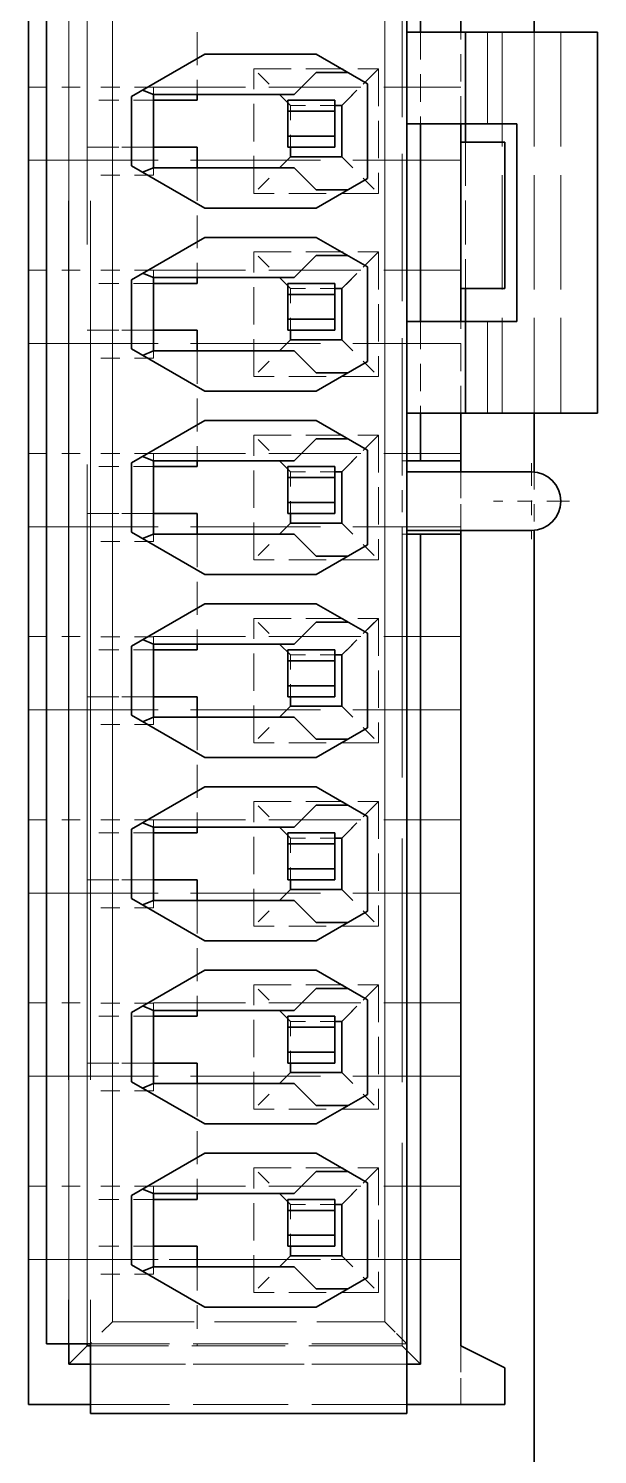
# Model space of a CAD drawing. Extents: x 23 to 417, y 3 to 294.
# Drawn here: x 157.32 to 161.21, y 128.12 to 137.85 of the extents above; entities that cross this region are included whole.
import ezdxf

# ---------------------------------------------------------------- set-up
doc = ezdxf.new("R2010")
doc.units = 0
doc.linetypes.add('DASHDOT', pattern=[18.5, 12, -3, 0.5, -3])
doc.linetypes.add('DASHED', pattern=[15, 12, -3])
doc.layers.get('0').update_dxf_attribs({"lineweight": 13})

# ---------------------------------------------------------------- blocks, each defined once
blk = doc.blocks.new('BLOCK3483')
at = {"color": 7, "linetype": 'DASHDOT', "lineweight": 13, "ltscale": 0.026}
for p, q in [((80.964, 18.689), (80.964, 17.649)), ((81.484, 18.169), (80.444, 18.169))]:
    blk.add_line(p, q, dxfattribs=at)
blk = doc.blocks.new('BLOCK3494')
at = {"color": 7, "lineweight": 35}
for p, q in [((74.1, 38.3), (74.1, 5.84)), ((74.1, 5.84), (74.1, 38.3)), ((74.344, 6.669), (74.344, 37.269)), ((74.344, 37.269), (74.344, 6.669)), ((81, 17.77), (81, -50.2))]:
    blk.add_line(p, q, dxfattribs=at)
at = {"color": 7, "linetype": 'DASHED', "lineweight": 13}
for p, q in [((74.644, 37.269), (74.644, 6.669)), ((74.644, 37.269), (74.644, 6.669)), ((74.65, 37.269), (74.65, 6.669)), ((74.65, 6.669), (74.65, 37.269)), ((74.9, 6.669), (74.9, 37.269)), ((74.9, 6.669), (74.9, 37.269)), ((74.944, 37.269), (74.944, 6.669)), ((74.944, 37.269), (74.944, 6.669)), ((75.244, 36.969), (75.244, 6.969)), ((75.244, 6.969), (75.244, 36.969)), ((78.964, 6.969), (78.964, 36.969)), ((78.964, 36.969), (78.964, 6.969))]:
    blk.add_line(p, q, dxfattribs=at)
at = {"color": 7, "linetype": 'DASHED', "lineweight": 13, "ltscale": 0.1675}
blk.add_line((79.2, 25.42), (79.2, 18.72), dxfattribs=at)
blk.add_line((79.2, 25.42), (79.2, 18.72), dxfattribs=at)
at = {"color": 7, "lineweight": 35, "ltscale": 0.17}
for p, q in [((79.264, 25.369), (79.264, 18.569)), ((79.264, 18.569), (79.264, 25.369))]:
    blk.add_line(p, q, dxfattribs=at)
at = {"color": 7, "lineweight": 35, "ltscale": 0.02}
for p, q in [((79.45, 25.369), (79.45, 24.569)), ((79.45, 25.369), (79.45, 24.569)), ((80, 24.569), (80, 25.369)), ((80, 24.569), (80, 25.369)), ((79.264, 24.569), (80.064, 24.569)), ((80.064, 24.569), (79.264, 24.569)), ((80.064, 23.319), (79.264, 23.319)), ((79.264, 23.319), (80.064, 23.319)), ((79.264, 20.619), (80.064, 20.619)), ((79.264, 20.619), (80.064, 20.619)), ((80.064, 19.369), (79.264, 19.369)), ((80.064, 19.369), (79.264, 19.369)), ((79.264, 18.569), (79.264, 17.769)), ((79.264, 17.769), (79.264, 18.569))]:
    blk.add_line(p, q, dxfattribs=at)
at = {"color": 7, "lineweight": 35, "ltscale": 0.02004}
for p, q in [((81, 25.37), (81, 24.569)), ((81, 19.369), (81, 18.567))]:
    blk.add_line(p, q, dxfattribs=at)
at = {"color": 7, "linetype": 'DASHED', "lineweight": 13, "ltscale": 0.0375}
for p, q in [((76.4, 25.219), (76.4, 23.719)), ((76.4, 25.219), (76.4, 23.719)), ((76.4, 22.719), (76.4, 21.219)), ((76.4, 22.719), (76.4, 21.219)), ((76.4, 20.219), (76.4, 18.719)), ((76.4, 20.219), (76.4, 18.719)), ((76.4, 17.719), (76.4, 16.219)), ((76.4, 17.719), (76.4, 16.219)), ((76.4, 15.219), (76.4, 13.719)), ((76.4, 15.219), (76.4, 13.719)), ((76.4, 12.719), (76.4, 11.219)), ((76.4, 12.719), (76.4, 11.219)), ((76.4, 10.219), (76.4, 8.719)), ((76.4, 10.219), (76.4, 8.719))]:
    blk.add_line(p, q, dxfattribs=at)
at = {"color": 7, "linetype": 'DASHED', "lineweight": 13, "ltscale": 0.03125}
for p, q in [((79.45, 24.569), (79.45, 23.319)), ((79.45, 24.569), (79.45, 23.319)), ((80, 23.319), (80, 24.569)), ((80, 23.319), (80, 24.569)), ((79.45, 20.619), (79.45, 19.369)), ((79.45, 20.619), (79.45, 19.369)), ((80, 19.369), (80, 20.619)), ((80, 19.369), (80, 20.619))]:
    blk.add_line(p, q, dxfattribs=at)
at = {"color": 7, "lineweight": 35, "ltscale": 0.0075}
for p, q in [((80.364, 24.569), (80.064, 24.569)), ((80.064, 24.569), (80.364, 24.569)), ((80.064, 23.319), (80.364, 23.319)), ((80.064, 23.319), (80.364, 23.319)), ((80.064, 20.619), (80.364, 20.619)), ((80.064, 20.619), (80.364, 20.619)), ((80.364, 19.369), (80.064, 19.369)), ((80.064, 19.369), (80.364, 19.369))]:
    blk.add_line(p, q, dxfattribs=at)
at = {"color": 7, "lineweight": 35, "ltscale": 0.03125}
for p, q in [((80.064, 24.569), (80.064, 23.319)), ((80.064, 24.569), (80.064, 23.319)), ((80.064, 20.619), (80.064, 19.369)), ((80.064, 20.619), (80.064, 19.369))]:
    blk.add_line(p, q, dxfattribs=at)
at = {"color": 7, "lineweight": 35, "ltscale": 0.0375}
for p, q in [((80.364, 24.569), (81.864, 24.569)), ((81.864, 24.569), (80.364, 24.569)), ((80.364, 19.369), (81.864, 19.369)), ((81.864, 19.369), (80.364, 19.369))]:
    blk.add_line(p, q, dxfattribs=at)
at = {"color": 7, "lineweight": 13, "ltscale": 0.03125}
for p, q in [((80.364, 24.569), (80.364, 23.319)), ((80.364, 24.569), (80.364, 23.319)), ((80.364, 20.619), (80.364, 19.369)), ((80.364, 20.619), (80.364, 19.369))]:
    blk.add_line(p, q, dxfattribs=at)
at = {"color": 7, "linetype": 'DASHED', "lineweight": 13, "ltscale": 0.13}
for p, q in [((80.564, 24.569), (80.564, 19.369)), ((80.564, 24.569), (80.564, 19.369)), ((81, 24.569), (81, 19.369)), ((81.364, 24.569), (81.364, 19.369)), ((81.364, 24.569), (81.364, 19.369))]:
    blk.add_line(p, q, dxfattribs=at)
at = {"color": 7, "lineweight": 35, "ltscale": 0.13}
blk.add_line((81.864, 24.569), (81.864, 19.369), dxfattribs=at)
blk.add_line((81.864, 24.569), (81.864, 19.369), dxfattribs=at)
at = {"color": 7, "lineweight": 35, "ltscale": 0.028868}
for p, q in [((76.504, 24.269), (75.504, 23.691)), ((75.504, 23.691), (76.504, 24.269)), ((75.504, 22.746), (76.504, 22.169)), ((76.504, 22.169), (75.504, 22.746)), ((76.504, 21.769), (75.504, 21.191)), ((75.504, 21.191), (76.504, 21.769)), ((75.504, 20.246), (76.504, 19.669)), ((76.504, 19.669), (75.504, 20.246)), ((76.504, 19.269), (75.504, 18.691)), ((75.504, 18.691), (76.504, 19.269)), ((75.504, 17.746), (76.504, 17.169)), ((76.504, 17.169), (75.504, 17.746)), ((76.504, 16.769), (75.504, 16.191)), ((75.504, 16.191), (76.504, 16.769)), ((75.504, 15.246), (76.504, 14.669)), ((76.504, 14.669), (75.504, 15.246)), ((76.504, 14.269), (75.504, 13.691)), ((75.504, 13.691), (76.504, 14.269)), ((75.504, 12.746), (76.504, 12.169)), ((76.504, 12.169), (75.504, 12.746)), ((76.504, 11.769), (75.504, 11.191)), ((75.504, 11.191), (76.504, 11.769)), ((75.504, 10.246), (76.504, 9.669)), ((76.504, 9.669), (75.504, 10.246)), ((76.504, 9.269), (75.504, 8.691)), ((75.504, 8.691), (76.504, 9.269)), ((75.504, 7.746), (76.504, 7.169)), ((76.504, 7.169), (75.504, 7.746))]:
    blk.add_line(p, q, dxfattribs=at)
at = {"color": 7, "lineweight": 35, "ltscale": 0.038}
for p, q in [((78.024, 24.269), (76.504, 24.269)), ((76.504, 24.269), (78.024, 24.269)), ((76.504, 22.169), (78.024, 22.169)), ((78.024, 22.169), (76.504, 22.169)), ((78.024, 21.769), (76.504, 21.769)), ((76.504, 21.769), (78.024, 21.769)), ((76.504, 19.669), (78.024, 19.669)), ((78.024, 19.669), (76.504, 19.669)), ((78.024, 19.269), (76.504, 19.269)), ((76.504, 19.269), (78.024, 19.269)), ((76.504, 17.169), (78.024, 17.169)), ((78.024, 17.169), (76.504, 17.169)), ((78.024, 16.769), (76.504, 16.769)), ((76.504, 16.769), (78.024, 16.769)), ((76.504, 14.669), (78.024, 14.669)), ((78.024, 14.669), (76.504, 14.669)), ((78.024, 14.269), (76.504, 14.269)), ((76.504, 14.269), (78.024, 14.269)), ((76.504, 12.169), (78.024, 12.169)), ((78.024, 12.169), (76.504, 12.169)), ((78.024, 11.769), (76.504, 11.769)), ((76.504, 11.769), (78.024, 11.769)), ((76.504, 9.669), (78.024, 9.669)), ((78.024, 9.669), (76.504, 9.669)), ((78.024, 9.269), (76.504, 9.269)), ((76.504, 9.269), (78.024, 9.269)), ((76.504, 7.169), (78.024, 7.169)), ((78.024, 7.169), (76.504, 7.169))]:
    blk.add_line(p, q, dxfattribs=at)
at = {"color": 7, "lineweight": 35, "ltscale": 0.020207}
for p, q in [((78.724, 23.865), (78.024, 24.269)), ((78.024, 24.269), (78.724, 23.865)), ((78.024, 22.169), (78.724, 22.573)), ((78.724, 22.573), (78.024, 22.169)), ((78.724, 21.365), (78.024, 21.769)), ((78.024, 21.769), (78.724, 21.365)), ((78.024, 19.669), (78.724, 20.073)), ((78.724, 20.073), (78.024, 19.669)), ((78.724, 18.865), (78.024, 19.269)), ((78.024, 19.269), (78.724, 18.865)), ((78.024, 17.169), (78.724, 17.573)), ((78.724, 17.573), (78.024, 17.169)), ((78.724, 16.365), (78.024, 16.769)), ((78.024, 16.769), (78.724, 16.365)), ((78.024, 14.669), (78.724, 15.073)), ((78.724, 15.073), (78.024, 14.669)), ((78.724, 13.865), (78.024, 14.269)), ((78.024, 14.269), (78.724, 13.865)), ((78.024, 12.169), (78.724, 12.573)), ((78.724, 12.573), (78.024, 12.169)), ((78.724, 11.365), (78.024, 11.769)), ((78.024, 11.769), (78.724, 11.365)), ((78.024, 9.669), (78.724, 10.073)), ((78.724, 10.073), (78.024, 9.669)), ((78.724, 8.865), (78.024, 9.269)), ((78.024, 9.269), (78.724, 8.865)), ((78.024, 7.169), (78.724, 7.573)), ((78.724, 7.573), (78.024, 7.169))]:
    blk.add_line(p, q, dxfattribs=at)
at = {"color": 7, "linetype": 'DASHED', "lineweight": 13, "ltscale": 0.0425}
for p, q in [((77.174, 24.069), (78.874, 24.069)), ((77.174, 22.369), (77.174, 24.069)), ((77.174, 24.069), (78.874, 24.069)), ((77.174, 22.369), (77.174, 24.069)), ((78.874, 24.069), (78.874, 22.369)), ((78.874, 24.069), (78.874, 22.369)), ((78.874, 22.369), (77.174, 22.369)), ((78.874, 22.369), (77.174, 22.369)), ((77.174, 21.569), (78.874, 21.569)), ((77.174, 19.869), (77.174, 21.569)), ((77.174, 21.569), (78.874, 21.569)), ((77.174, 19.869), (77.174, 21.569)), ((78.874, 21.569), (78.874, 19.869)), ((78.874, 21.569), (78.874, 19.869)), ((78.874, 19.869), (77.174, 19.869)), ((78.874, 19.869), (77.174, 19.869)), ((77.174, 19.069), (78.874, 19.069)), ((77.174, 17.369), (77.174, 19.069)), ((77.174, 19.069), (78.874, 19.069)), ((77.174, 17.369), (77.174, 19.069)), ((78.874, 19.069), (78.874, 17.369)), ((78.874, 19.069), (78.874, 17.369)), ((78.874, 17.369), (77.174, 17.369)), ((78.874, 17.369), (77.174, 17.369)), ((77.174, 16.569), (78.874, 16.569)), ((77.174, 14.869), (77.174, 16.569)), ((77.174, 16.569), (78.874, 16.569)), ((77.174, 14.869), (77.174, 16.569)), ((78.874, 16.569), (78.874, 14.869)), ((78.874, 16.569), (78.874, 14.869)), ((78.874, 14.869), (77.174, 14.869)), ((78.874, 14.869), (77.174, 14.869)), ((77.174, 14.069), (78.874, 14.069)), ((77.174, 12.369), (77.174, 14.069)), ((77.174, 14.069), (78.874, 14.069)), ((77.174, 12.369), (77.174, 14.069)), ((78.874, 14.069), (78.874, 12.369)), ((78.874, 14.069), (78.874, 12.369)), ((78.874, 12.369), (77.174, 12.369)), ((78.874, 12.369), (77.174, 12.369)), ((77.174, 11.569), (78.874, 11.569)), ((77.174, 9.869), (77.174, 11.569)), ((77.174, 11.569), (78.874, 11.569)), ((77.174, 9.869), (77.174, 11.569)), ((78.874, 11.569), (78.874, 9.869)), ((78.874, 11.569), (78.874, 9.869)), ((78.874, 9.869), (77.174, 9.869)), ((78.874, 9.869), (77.174, 9.869)), ((77.174, 9.069), (78.874, 9.069)), ((77.174, 7.369), (77.174, 9.069)), ((77.174, 9.069), (78.874, 9.069)), ((77.174, 7.369), (77.174, 9.069)), ((78.874, 9.069), (78.874, 7.369)), ((78.874, 9.069), (78.874, 7.369)), ((78.874, 7.369), (77.174, 7.369)), ((78.874, 7.369), (77.174, 7.369))]:
    blk.add_line(p, q, dxfattribs=at)
at = {"color": 7, "linetype": 'DASHED', "lineweight": 13, "ltscale": 0.017678}
for p, q in [((77.674, 23.569), (77.174, 24.069)), ((77.674, 23.569), (77.174, 24.069)), ((78.874, 24.069), (78.374, 23.569)), ((78.374, 23.569), (78.874, 24.069)), ((77.674, 22.869), (77.174, 22.369)), ((77.674, 22.869), (77.174, 22.369)), ((78.374, 22.869), (78.874, 22.369)), ((78.374, 22.869), (78.874, 22.369)), ((77.674, 21.069), (77.174, 21.569)), ((77.674, 21.069), (77.174, 21.569)), ((78.874, 21.569), (78.374, 21.069)), ((78.374, 21.069), (78.874, 21.569)), ((77.674, 20.369), (77.174, 19.869)), ((77.674, 20.369), (77.174, 19.869)), ((78.374, 20.369), (78.874, 19.869)), ((78.374, 20.369), (78.874, 19.869)), ((77.674, 18.569), (77.174, 19.069)), ((77.674, 18.569), (77.174, 19.069)), ((78.874, 19.069), (78.374, 18.569)), ((78.374, 18.569), (78.874, 19.069)), ((77.674, 17.869), (77.174, 17.369)), ((77.674, 17.869), (77.174, 17.369)), ((78.374, 17.869), (78.874, 17.369)), ((78.374, 17.869), (78.874, 17.369)), ((77.674, 16.069), (77.174, 16.569)), ((77.674, 16.069), (77.174, 16.569)), ((78.874, 16.569), (78.374, 16.069)), ((78.374, 16.069), (78.874, 16.569)), ((77.674, 15.369), (77.174, 14.869)), ((77.674, 15.369), (77.174, 14.869)), ((78.374, 15.369), (78.874, 14.869)), ((78.374, 15.369), (78.874, 14.869)), ((77.674, 13.569), (77.174, 14.069)), ((77.674, 13.569), (77.174, 14.069)), ((78.874, 14.069), (78.374, 13.569)), ((78.374, 13.569), (78.874, 14.069)), ((77.674, 12.869), (77.174, 12.369)), ((77.674, 12.869), (77.174, 12.369)), ((78.374, 12.869), (78.874, 12.369)), ((78.374, 12.869), (78.874, 12.369)), ((77.674, 11.069), (77.174, 11.569)), ((77.674, 11.069), (77.174, 11.569)), ((78.874, 11.569), (78.374, 11.069)), ((78.374, 11.069), (78.874, 11.569)), ((77.674, 10.369), (77.174, 9.869)), ((77.674, 10.369), (77.174, 9.869)), ((78.374, 10.369), (78.874, 9.869)), ((78.374, 10.369), (78.874, 9.869)), ((77.674, 8.569), (77.174, 9.069)), ((77.674, 8.569), (77.174, 9.069)), ((78.874, 9.069), (78.374, 8.569)), ((78.374, 8.569), (78.874, 9.069)), ((77.674, 7.869), (77.174, 7.369)), ((77.674, 7.869), (77.174, 7.369)), ((78.374, 7.869), (78.874, 7.369)), ((78.374, 7.869), (78.874, 7.369))]:
    blk.add_line(p, q, dxfattribs=at)
at = {"color": 7, "lineweight": 35, "ltscale": 0.010607}
for p, q in [((78.024, 24.019), (77.724, 23.719)), ((77.724, 23.719), (78.024, 24.019)), ((78.024, 22.419), (77.724, 22.719)), ((78.024, 22.419), (77.724, 22.719)), ((78.024, 21.519), (77.724, 21.219)), ((77.724, 21.219), (78.024, 21.519)), ((78.024, 19.919), (77.724, 20.219)), ((78.024, 19.919), (77.724, 20.219)), ((78.024, 19.019), (77.724, 18.719)), ((77.724, 18.719), (78.024, 19.019)), ((78.024, 17.419), (77.724, 17.719)), ((78.024, 17.419), (77.724, 17.719)), ((78.024, 16.519), (77.724, 16.219)), ((77.724, 16.219), (78.024, 16.519)), ((78.024, 14.919), (77.724, 15.219)), ((78.024, 14.919), (77.724, 15.219)), ((78.024, 14.019), (77.724, 13.719)), ((77.724, 13.719), (78.024, 14.019)), ((78.024, 12.419), (77.724, 12.719)), ((78.024, 12.419), (77.724, 12.719)), ((78.024, 11.519), (77.724, 11.219)), ((77.724, 11.219), (78.024, 11.519)), ((78.024, 9.919), (77.724, 10.219)), ((78.024, 9.919), (77.724, 10.219)), ((78.024, 9.019), (77.724, 8.719)), ((77.724, 8.719), (78.024, 9.019)), ((78.024, 7.419), (77.724, 7.719)), ((78.024, 7.419), (77.724, 7.719))]:
    blk.add_line(p, q, dxfattribs=at)
at = {"color": 7, "lineweight": 35, "ltscale": 0.010781}
for p, q in [((78.456, 24.019), (78.024, 24.019)), ((78.024, 24.019), (78.456, 24.019)), ((78.024, 22.419), (78.456, 22.419)), ((78.456, 22.419), (78.024, 22.419)), ((78.456, 21.519), (78.024, 21.519)), ((78.024, 21.519), (78.456, 21.519)), ((78.024, 19.919), (78.456, 19.919)), ((78.456, 19.919), (78.024, 19.919)), ((78.456, 19.019), (78.024, 19.019)), ((78.024, 19.019), (78.456, 19.019)), ((78.024, 17.419), (78.456, 17.419)), ((78.456, 17.419), (78.024, 17.419)), ((78.456, 16.519), (78.024, 16.519)), ((78.024, 16.519), (78.456, 16.519)), ((78.024, 14.919), (78.456, 14.919)), ((78.456, 14.919), (78.024, 14.919)), ((78.456, 14.019), (78.024, 14.019)), ((78.024, 14.019), (78.456, 14.019)), ((78.024, 12.419), (78.456, 12.419)), ((78.456, 12.419), (78.024, 12.419)), ((78.456, 11.519), (78.024, 11.519)), ((78.024, 11.519), (78.456, 11.519)), ((78.024, 9.919), (78.456, 9.919)), ((78.456, 9.919), (78.024, 9.919)), ((78.456, 9.019), (78.024, 9.019)), ((78.024, 9.019), (78.456, 9.019)), ((78.024, 7.419), (78.456, 7.419)), ((78.024, 7.419), (78.456, 7.419))]:
    blk.add_line(p, q, dxfattribs=at)
at = {"color": 7, "linetype": 'DASHED', "lineweight": 13, "ltscale": 0.021109}
for p, q in [((74.1, 23.82), (74.944, 23.82)), ((74.1, 23.82), (74.944, 23.82)), ((74.1, 21.32), (74.944, 21.32)), ((74.1, 21.32), (74.944, 21.32)), ((74.1, 18.82), (74.944, 18.82)), ((74.1, 18.82), (74.944, 18.82)), ((74.1, 16.32), (74.944, 16.32)), ((74.1, 16.32), (74.944, 16.32)), ((74.1, 13.82), (74.944, 13.82)), ((74.1, 13.82), (74.944, 13.82)), ((74.1, 11.32), (74.944, 11.32)), ((74.1, 11.32), (74.944, 11.32)), ((74.1, 8.82), (74.944, 8.82)), ((74.1, 8.82), (74.944, 8.82))]:
    blk.add_line(p, q, dxfattribs=at)
at = {"color": 7, "linetype": 'DASHED', "lineweight": 13, "ltscale": 0.0215}
for p, q in [((75.804, 23.819), (74.944, 23.819)), ((75.804, 23.819), (74.944, 23.819)), ((75.804, 22.619), (74.944, 22.619)), ((75.804, 22.619), (74.944, 22.619)), ((75.804, 21.319), (74.944, 21.319)), ((75.804, 21.319), (74.944, 21.319)), ((75.804, 20.119), (74.944, 20.119)), ((75.804, 20.119), (74.944, 20.119)), ((75.804, 18.819), (74.944, 18.819)), ((75.804, 18.819), (74.944, 18.819)), ((75.804, 17.619), (74.944, 17.619)), ((75.804, 17.619), (74.944, 17.619)), ((75.804, 16.319), (74.944, 16.319)), ((75.804, 16.319), (74.944, 16.319)), ((75.804, 15.119), (74.944, 15.119)), ((75.804, 15.119), (74.944, 15.119)), ((75.804, 13.819), (74.944, 13.819)), ((75.804, 13.819), (74.944, 13.819)), ((75.804, 12.619), (74.944, 12.619)), ((75.804, 12.619), (74.944, 12.619)), ((75.804, 11.319), (74.944, 11.319)), ((75.804, 11.319), (74.944, 11.319)), ((75.804, 10.119), (74.944, 10.119)), ((75.804, 10.119), (74.944, 10.119)), ((75.804, 8.819), (74.944, 8.819)), ((75.804, 8.819), (74.944, 8.819)), ((75.804, 7.619), (74.944, 7.619)), ((75.804, 7.619), (74.944, 7.619))]:
    blk.add_line(p, q, dxfattribs=at)
at = {"color": 7, "lineweight": 35, "ltscale": 0.003998}
for p, q in [((75.656, 23.779), (75.804, 23.719)), ((75.656, 23.779), (75.804, 23.719)), ((75.804, 22.719), (75.656, 22.658)), ((75.804, 22.719), (75.656, 22.658)), ((75.656, 21.279), (75.804, 21.219)), ((75.656, 21.279), (75.804, 21.219)), ((75.804, 20.219), (75.656, 20.158)), ((75.804, 20.219), (75.656, 20.158)), ((75.656, 18.779), (75.804, 18.719)), ((75.656, 18.779), (75.804, 18.719)), ((75.804, 17.719), (75.656, 17.658)), ((75.804, 17.719), (75.656, 17.658)), ((75.656, 16.279), (75.804, 16.219)), ((75.656, 16.279), (75.804, 16.219)), ((75.804, 15.219), (75.656, 15.158)), ((75.804, 15.219), (75.656, 15.158)), ((75.656, 13.779), (75.804, 13.719)), ((75.656, 13.779), (75.804, 13.719)), ((75.804, 12.719), (75.656, 12.658)), ((75.804, 12.719), (75.656, 12.658)), ((75.656, 11.279), (75.804, 11.219)), ((75.656, 11.279), (75.804, 11.219)), ((75.804, 10.219), (75.656, 10.158)), ((75.804, 10.219), (75.656, 10.158)), ((75.656, 8.779), (75.804, 8.719)), ((75.656, 8.779), (75.804, 8.719)), ((75.804, 7.719), (75.656, 7.658)), ((75.804, 7.719), (75.656, 7.658))]:
    blk.add_line(p, q, dxfattribs=at)
at = {"color": 7, "linetype": 'DASHED', "lineweight": 13, "ltscale": 0.104891}
for p, q in [((75.804, 23.82), (80, 23.82)), ((75.804, 23.82), (80, 23.82)), ((75.804, 21.32), (80, 21.32)), ((75.804, 21.32), (80, 21.32)), ((75.804, 18.82), (80, 18.82)), ((75.804, 18.82), (80, 18.82)), ((75.804, 16.32), (80, 16.32)), ((75.804, 16.32), (80, 16.32)), ((75.804, 13.82), (80, 13.82)), ((75.804, 13.82), (80, 13.82)), ((75.804, 11.32), (80, 11.32)), ((75.804, 11.32), (80, 11.32)), ((75.804, 8.82), (80, 8.82)), ((75.804, 8.82), (80, 8.82))]:
    blk.add_line(p, q, dxfattribs=at)
at = {"color": 7, "linetype": 'DASHED', "lineweight": 13, "ltscale": 0.0025}
for p, q in [((75.804, 23.719), (75.804, 23.819)), ((75.804, 23.819), (75.804, 23.719)), ((75.804, 22.619), (75.804, 22.719)), ((75.804, 22.719), (75.804, 22.619)), ((75.804, 21.219), (75.804, 21.319)), ((75.804, 21.319), (75.804, 21.219)), ((75.804, 20.119), (75.804, 20.219)), ((75.804, 20.219), (75.804, 20.119)), ((75.804, 18.719), (75.804, 18.819)), ((75.804, 18.819), (75.804, 18.719)), ((75.804, 17.619), (75.804, 17.719)), ((75.804, 17.719), (75.804, 17.619)), ((75.804, 16.219), (75.804, 16.319)), ((75.804, 16.319), (75.804, 16.219)), ((75.804, 15.119), (75.804, 15.219)), ((75.804, 15.219), (75.804, 15.119)), ((75.804, 13.719), (75.804, 13.819)), ((75.804, 13.819), (75.804, 13.719)), ((75.804, 12.619), (75.804, 12.719)), ((75.804, 12.719), (75.804, 12.619)), ((75.804, 11.219), (75.804, 11.319)), ((75.804, 11.319), (75.804, 11.219)), ((75.804, 10.119), (75.804, 10.219)), ((75.804, 10.219), (75.804, 10.119)), ((75.804, 8.719), (75.804, 8.819)), ((75.804, 8.819), (75.804, 8.719)), ((75.804, 7.619), (75.804, 7.719)), ((75.804, 7.719), (75.804, 7.619))]:
    blk.add_line(p, q, dxfattribs=at)
at = {"color": 7, "lineweight": 35, "ltscale": 0.032293}
for p, q in [((78.724, 22.573), (78.724, 23.865)), ((78.724, 23.865), (78.724, 22.573)), ((78.724, 20.073), (78.724, 21.365)), ((78.724, 21.365), (78.724, 20.073)), ((78.724, 17.573), (78.724, 18.865)), ((78.724, 18.865), (78.724, 17.573)), ((78.724, 15.073), (78.724, 16.365)), ((78.724, 16.365), (78.724, 15.073)), ((78.724, 12.573), (78.724, 13.865)), ((78.724, 13.865), (78.724, 12.573)), ((78.724, 10.073), (78.724, 11.365)), ((78.724, 11.365), (78.724, 10.073)), ((78.724, 7.573), (78.724, 8.865)), ((78.724, 8.865), (78.724, 7.573))]:
    blk.add_line(p, q, dxfattribs=at)
at = {"color": 7, "linetype": 'DASHED', "lineweight": 13, "ltscale": 0.022609}
for p, q in [((75.804, 23.64), (74.9, 23.64)), ((75.804, 23.64), (74.9, 23.64)), ((74.9, 23), (75.804, 23)), ((75.804, 23), (74.9, 23)), ((75.804, 21.14), (74.9, 21.14)), ((75.804, 21.14), (74.9, 21.14)), ((74.9, 20.5), (75.804, 20.5)), ((75.804, 20.5), (74.9, 20.5)), ((75.804, 18.64), (74.9, 18.64)), ((75.804, 18.64), (74.9, 18.64)), ((74.9, 18), (75.804, 18)), ((75.804, 18), (74.9, 18)), ((75.804, 16.14), (74.9, 16.14)), ((75.804, 16.14), (74.9, 16.14)), ((74.9, 15.5), (75.804, 15.5)), ((75.804, 15.5), (74.9, 15.5)), ((75.804, 13.64), (74.9, 13.64)), ((75.804, 13.64), (74.9, 13.64)), ((74.9, 13), (75.804, 13)), ((75.804, 13), (74.9, 13)), ((75.804, 11.14), (74.9, 11.14)), ((75.804, 11.14), (74.9, 11.14)), ((74.9, 10.5), (75.804, 10.5)), ((75.804, 10.5), (74.9, 10.5)), ((75.804, 8.64), (74.9, 8.64)), ((75.804, 8.64), (74.9, 8.64)), ((75.804, 8), (74.9, 8)), ((75.804, 8), (74.9, 8))]:
    blk.add_line(p, q, dxfattribs=at)
at = {"color": 7, "lineweight": 35, "ltscale": 0.023632}
for p, q in [((75.504, 23.691), (75.504, 22.746)), ((75.504, 22.746), (75.504, 23.691)), ((75.504, 21.191), (75.504, 20.246)), ((75.504, 20.246), (75.504, 21.191)), ((75.504, 18.691), (75.504, 17.746)), ((75.504, 17.746), (75.504, 18.691)), ((75.504, 16.191), (75.504, 15.246)), ((75.504, 15.246), (75.504, 16.191)), ((75.504, 13.691), (75.504, 12.746)), ((75.504, 12.746), (75.504, 13.691)), ((75.504, 11.191), (75.504, 10.246)), ((75.504, 10.246), (75.504, 11.191)), ((75.504, 8.691), (75.504, 7.746)), ((75.504, 7.746), (75.504, 8.691))]:
    blk.add_line(p, q, dxfattribs=at)
at = {"color": 7, "lineweight": 35, "ltscale": 0.025}
for p, q in [((75.804, 22.719), (75.804, 23.719)), ((75.804, 23.719), (75.804, 22.719)), ((75.804, 20.219), (75.804, 21.219)), ((75.804, 21.219), (75.804, 20.219)), ((75.804, 17.719), (75.804, 18.719)), ((75.804, 18.719), (75.804, 17.719)), ((75.804, 15.219), (75.804, 16.219)), ((75.804, 16.219), (75.804, 15.219)), ((75.804, 12.719), (75.804, 13.719)), ((75.804, 13.719), (75.804, 12.719)), ((75.804, 10.219), (75.804, 11.219)), ((75.804, 11.219), (75.804, 10.219)), ((75.804, 7.719), (75.804, 8.719)), ((75.804, 8.719), (75.804, 7.719))]:
    blk.add_line(p, q, dxfattribs=at)
at = {"color": 7, "lineweight": 35, "ltscale": 0.048}
for p, q in [((75.804, 23.719), (77.724, 23.719)), ((75.804, 23.719), (77.724, 23.719)), ((77.724, 22.719), (75.804, 22.719)), ((77.724, 22.719), (75.804, 22.719)), ((75.804, 21.219), (77.724, 21.219)), ((75.804, 21.219), (77.724, 21.219)), ((77.724, 20.219), (75.804, 20.219)), ((77.724, 20.219), (75.804, 20.219)), ((75.804, 18.719), (77.724, 18.719)), ((75.804, 18.719), (77.724, 18.719)), ((77.724, 17.719), (75.804, 17.719)), ((77.724, 17.719), (75.804, 17.719)), ((75.804, 16.219), (77.724, 16.219)), ((75.804, 16.219), (77.724, 16.219)), ((77.724, 15.219), (75.804, 15.219)), ((77.724, 15.219), (75.804, 15.219)), ((75.804, 13.719), (77.724, 13.719)), ((75.804, 13.719), (77.724, 13.719)), ((77.724, 12.719), (75.804, 12.719)), ((77.724, 12.719), (75.804, 12.719)), ((75.804, 11.219), (77.724, 11.219)), ((75.804, 11.219), (77.724, 11.219)), ((77.724, 10.219), (75.804, 10.219)), ((77.724, 10.219), (75.804, 10.219)), ((75.804, 8.719), (77.724, 8.719)), ((75.804, 8.719), (77.724, 8.719)), ((77.724, 7.719), (75.804, 7.719)), ((77.724, 7.719), (75.804, 7.719))]:
    blk.add_line(p, q, dxfattribs=at)
at = {"color": 7, "lineweight": 35, "ltscale": 0.014891}
for p, q in [((76.4, 23.64), (75.804, 23.64)), ((76.4, 23.64), (75.804, 23.64)), ((75.804, 23), (76.4, 23)), ((76.4, 23), (75.804, 23)), ((76.4, 21.14), (75.804, 21.14)), ((76.4, 21.14), (75.804, 21.14)), ((75.804, 20.5), (76.4, 20.5)), ((76.4, 20.5), (75.804, 20.5)), ((76.4, 18.64), (75.804, 18.64)), ((76.4, 18.64), (75.804, 18.64)), ((75.804, 18), (76.4, 18)), ((76.4, 18), (75.804, 18)), ((76.4, 16.14), (75.804, 16.14)), ((76.4, 16.14), (75.804, 16.14)), ((75.804, 15.5), (76.4, 15.5)), ((76.4, 15.5), (75.804, 15.5)), ((76.4, 13.64), (75.804, 13.64)), ((76.4, 13.64), (75.804, 13.64)), ((75.804, 13), (76.4, 13)), ((76.4, 13), (75.804, 13)), ((76.4, 11.14), (75.804, 11.14)), ((76.4, 11.14), (75.804, 11.14)), ((75.804, 10.5), (76.4, 10.5)), ((76.4, 10.5), (75.804, 10.5)), ((76.4, 8.64), (75.804, 8.64)), ((76.4, 8.64), (75.804, 8.64)), ((76.4, 8), (75.804, 8)), ((76.4, 8), (75.804, 8))]:
    blk.add_line(p, q, dxfattribs=at)
at = {"color": 7, "lineweight": 35, "ltscale": 0.001974}
for p, q in [((76.4, 23.719), (76.4, 23.64)), ((76.4, 23.719), (76.4, 23.64)), ((76.4, 21.219), (76.4, 21.14)), ((76.4, 21.219), (76.4, 21.14)), ((76.4, 18.719), (76.4, 18.64)), ((76.4, 18.719), (76.4, 18.64)), ((76.4, 16.219), (76.4, 16.14)), ((76.4, 16.219), (76.4, 16.14)), ((76.4, 13.719), (76.4, 13.64)), ((76.4, 13.719), (76.4, 13.64)), ((76.4, 11.219), (76.4, 11.14)), ((76.4, 11.219), (76.4, 11.14)), ((76.4, 8.719), (76.4, 8.64)), ((76.4, 8.719), (76.4, 8.64))]:
    blk.add_line(p, q, dxfattribs=at)
at = {"color": 7, "lineweight": 35, "ltscale": 0.016}
for p, q in [((78.28, 23.64), (77.64, 23.64)), ((78.28, 23.64), (77.64, 23.64)), ((77.64, 23.49), (78.28, 23.49)), ((78.28, 23.49), (77.64, 23.49)), ((77.64, 23.15), (78.28, 23.15)), ((78.28, 23.15), (77.64, 23.15)), ((77.64, 23), (78.28, 23)), ((78.28, 23), (77.64, 23)), ((78.28, 21.14), (77.64, 21.14)), ((78.28, 21.14), (77.64, 21.14)), ((77.64, 20.99), (78.28, 20.99)), ((78.28, 20.99), (77.64, 20.99)), ((77.64, 20.65), (78.28, 20.65)), ((78.28, 20.65), (77.64, 20.65)), ((77.64, 20.5), (78.28, 20.5)), ((78.28, 20.5), (77.64, 20.5)), ((78.28, 18.64), (77.64, 18.64)), ((78.28, 18.64), (77.64, 18.64)), ((77.64, 18.49), (78.28, 18.49)), ((78.28, 18.49), (77.64, 18.49)), ((77.64, 18.15), (78.28, 18.15)), ((78.28, 18.15), (77.64, 18.15)), ((77.64, 18), (78.28, 18)), ((78.28, 18), (77.64, 18)), ((78.28, 16.14), (77.64, 16.14)), ((78.28, 16.14), (77.64, 16.14)), ((77.64, 15.99), (78.28, 15.99)), ((78.28, 15.99), (77.64, 15.99)), ((77.64, 15.65), (78.28, 15.65)), ((78.28, 15.65), (77.64, 15.65)), ((77.64, 15.5), (78.28, 15.5)), ((78.28, 15.5), (77.64, 15.5)), ((78.28, 13.64), (77.64, 13.64)), ((78.28, 13.64), (77.64, 13.64)), ((77.64, 13.49), (78.28, 13.49)), ((78.28, 13.49), (77.64, 13.49)), ((77.64, 13.15), (78.28, 13.15)), ((78.28, 13.15), (77.64, 13.15)), ((77.64, 13), (78.28, 13)), ((78.28, 13), (77.64, 13)), ((78.28, 11.14), (77.64, 11.14)), ((78.28, 11.14), (77.64, 11.14)), ((77.64, 10.99), (78.28, 10.99)), ((78.28, 10.99), (77.64, 10.99)), ((77.64, 10.65), (78.28, 10.65)), ((78.28, 10.65), (77.64, 10.65)), ((77.64, 10.5), (78.28, 10.5)), ((78.28, 10.5), (77.64, 10.5)), ((78.28, 8.64), (77.64, 8.64)), ((78.28, 8.64), (77.64, 8.64)), ((77.64, 8.49), (78.28, 8.49)), ((78.28, 8.49), (77.64, 8.49)), ((77.64, 8.15), (78.28, 8.15)), ((78.28, 8.15), (77.64, 8.15)), ((77.64, 8), (78.28, 8)), ((78.28, 8), (77.64, 8))]:
    blk.add_line(p, q, dxfattribs=at)
at = {"color": 7, "lineweight": 35, "ltscale": 0.00375}
for p, q in [((77.64, 23.49), (77.64, 23.64)), ((77.64, 23.49), (77.64, 23.64)), ((78.28, 23.49), (78.28, 23.64)), ((78.28, 23.49), (78.28, 23.64)), ((77.64, 23), (77.64, 23.15)), ((77.64, 23), (77.64, 23.15)), ((78.28, 23), (78.28, 23.15)), ((78.28, 23), (78.28, 23.15)), ((77.64, 20.99), (77.64, 21.14)), ((77.64, 20.99), (77.64, 21.14)), ((78.28, 20.99), (78.28, 21.14)), ((78.28, 20.99), (78.28, 21.14)), ((77.64, 20.5), (77.64, 20.65)), ((77.64, 20.5), (77.64, 20.65)), ((78.28, 20.5), (78.28, 20.65)), ((78.28, 20.5), (78.28, 20.65)), ((77.64, 18.49), (77.64, 18.64)), ((77.64, 18.49), (77.64, 18.64)), ((78.28, 18.49), (78.28, 18.64)), ((78.28, 18.49), (78.28, 18.64)), ((77.64, 18), (77.64, 18.15)), ((77.64, 18), (77.64, 18.15)), ((78.28, 18), (78.28, 18.15)), ((78.28, 18), (78.28, 18.15)), ((77.64, 15.99), (77.64, 16.14)), ((77.64, 15.99), (77.64, 16.14)), ((78.28, 15.99), (78.28, 16.14)), ((78.28, 15.99), (78.28, 16.14)), ((77.64, 15.5), (77.64, 15.65)), ((77.64, 15.5), (77.64, 15.65)), ((78.28, 15.5), (78.28, 15.65)), ((78.28, 15.5), (78.28, 15.65)), ((77.64, 13.49), (77.64, 13.64)), ((77.64, 13.49), (77.64, 13.64)), ((78.28, 13.49), (78.28, 13.64)), ((78.28, 13.49), (78.28, 13.64)), ((77.64, 13), (77.64, 13.15)), ((77.64, 13), (77.64, 13.15)), ((78.28, 13), (78.28, 13.15)), ((78.28, 13), (78.28, 13.15)), ((77.64, 10.99), (77.64, 11.14)), ((77.64, 10.99), (77.64, 11.14)), ((78.28, 10.99), (78.28, 11.14)), ((78.28, 10.99), (78.28, 11.14)), ((77.64, 10.5), (77.64, 10.65)), ((77.64, 10.5), (77.64, 10.65)), ((78.28, 10.5), (78.28, 10.65)), ((78.28, 10.5), (78.28, 10.65)), ((77.64, 8.49), (77.64, 8.64)), ((77.64, 8.49), (77.64, 8.64)), ((78.28, 8.49), (78.28, 8.64)), ((78.28, 8.49), (78.28, 8.64)), ((77.64, 8), (77.64, 8.15)), ((77.64, 8), (77.64, 8.15)), ((78.28, 8), (78.28, 8.15)), ((78.28, 8), (78.28, 8.15))]:
    blk.add_line(p, q, dxfattribs=at)
at = {"color": 7, "linetype": 'DASHED', "lineweight": 13, "ltscale": 0.014224}
for p, q in [((77.674, 23.569), (77.674, 23)), ((77.674, 23.569), (77.674, 23)), ((77.674, 21.069), (77.674, 20.5)), ((77.674, 21.069), (77.674, 20.5)), ((77.674, 18.569), (77.674, 18)), ((77.674, 18.569), (77.674, 18)), ((77.674, 16.069), (77.674, 15.5)), ((77.674, 16.069), (77.674, 15.5)), ((77.674, 13.569), (77.674, 13)), ((77.674, 13.569), (77.674, 13)), ((77.674, 11.069), (77.674, 10.5)), ((77.674, 11.069), (77.674, 10.5)), ((77.674, 8.569), (77.674, 8)), ((77.674, 8.569), (77.674, 8))]:
    blk.add_line(p, q, dxfattribs=at)
at = {"color": 7, "linetype": 'DASHED', "lineweight": 13, "ltscale": 0.015141}
for p, q in [((78.28, 23.569), (77.674, 23.569)), ((78.28, 23.569), (77.674, 23.569)), ((78.28, 21.069), (77.674, 21.069)), ((78.28, 21.069), (77.674, 21.069)), ((78.28, 18.569), (77.674, 18.569)), ((78.28, 18.569), (77.674, 18.569)), ((78.28, 16.069), (77.674, 16.069)), ((78.28, 16.069), (77.674, 16.069)), ((78.28, 13.569), (77.674, 13.569)), ((78.28, 13.569), (77.674, 13.569)), ((78.28, 11.069), (77.674, 11.069)), ((78.28, 11.069), (77.674, 11.069)), ((78.28, 8.569), (77.674, 8.569)), ((78.28, 8.569), (77.674, 8.569))]:
    blk.add_line(p, q, dxfattribs=at)
at = {"color": 7, "lineweight": 35, "ltscale": 0.002359}
for p, q in [((78.374, 23.569), (78.28, 23.569)), ((78.374, 23.569), (78.28, 23.569)), ((78.374, 21.069), (78.28, 21.069)), ((78.374, 21.069), (78.28, 21.069)), ((78.374, 18.569), (78.28, 18.569)), ((78.374, 18.569), (78.28, 18.569)), ((78.374, 16.069), (78.28, 16.069)), ((78.374, 16.069), (78.28, 16.069)), ((78.374, 13.569), (78.28, 13.569)), ((78.374, 13.569), (78.28, 13.569)), ((78.374, 11.069), (78.28, 11.069)), ((78.374, 11.069), (78.28, 11.069)), ((78.374, 8.569), (78.28, 8.569)), ((78.374, 8.569), (78.28, 8.569))]:
    blk.add_line(p, q, dxfattribs=at)
at = {"color": 7, "lineweight": 35, "ltscale": 0.0175}
for p, q in [((78.374, 22.869), (78.374, 23.569)), ((78.374, 22.869), (78.374, 23.569)), ((77.674, 22.869), (78.374, 22.869)), ((77.674, 22.869), (78.374, 22.869)), ((78.374, 20.369), (78.374, 21.069)), ((78.374, 20.369), (78.374, 21.069)), ((77.674, 20.369), (78.374, 20.369)), ((77.674, 20.369), (78.374, 20.369)), ((78.374, 17.869), (78.374, 18.569)), ((78.374, 17.869), (78.374, 18.569)), ((77.674, 17.869), (78.374, 17.869)), ((77.674, 17.869), (78.374, 17.869)), ((78.374, 15.369), (78.374, 16.069)), ((78.374, 15.369), (78.374, 16.069)), ((77.674, 15.369), (78.374, 15.369)), ((77.674, 15.369), (78.374, 15.369)), ((78.374, 12.869), (78.374, 13.569)), ((78.374, 12.869), (78.374, 13.569)), ((77.674, 12.869), (78.374, 12.869)), ((77.674, 12.869), (78.374, 12.869)), ((78.374, 10.369), (78.374, 11.069)), ((78.374, 10.369), (78.374, 11.069)), ((77.674, 10.369), (78.374, 10.369)), ((77.674, 10.369), (78.374, 10.369)), ((78.374, 7.869), (78.374, 8.569)), ((78.374, 7.869), (78.374, 8.569)), ((77.674, 7.869), (78.374, 7.869)), ((77.674, 7.869), (78.374, 7.869))]:
    blk.add_line(p, q, dxfattribs=at)
at = {"color": 7, "linetype": 'DASHED', "lineweight": 13, "ltscale": 0.016}
for p, q in [((78.28, 23.49), (77.64, 23.49)), ((78.28, 23.49), (77.64, 23.49)), ((78.28, 23.15), (77.64, 23.15)), ((78.28, 23.15), (77.64, 23.15)), ((78.28, 20.99), (77.64, 20.99)), ((78.28, 20.99), (77.64, 20.99)), ((78.28, 20.65), (77.64, 20.65)), ((78.28, 20.65), (77.64, 20.65)), ((78.28, 18.49), (77.64, 18.49)), ((78.28, 18.49), (77.64, 18.49)), ((78.28, 18.15), (77.64, 18.15)), ((78.28, 18.15), (77.64, 18.15)), ((78.28, 15.99), (77.64, 15.99)), ((78.28, 15.99), (77.64, 15.99)), ((78.28, 15.65), (77.64, 15.65)), ((78.28, 15.65), (77.64, 15.65)), ((78.28, 13.49), (77.64, 13.49)), ((78.28, 13.49), (77.64, 13.49)), ((78.28, 13.15), (77.64, 13.15)), ((78.28, 13.15), (77.64, 13.15)), ((78.28, 10.99), (77.64, 10.99)), ((78.28, 10.99), (77.64, 10.99)), ((78.28, 10.65), (77.64, 10.65)), ((78.28, 10.65), (77.64, 10.65)), ((78.28, 8.49), (77.64, 8.49)), ((78.28, 8.49), (77.64, 8.49)), ((78.28, 8.15), (77.64, 8.15)), ((78.28, 8.15), (77.64, 8.15))]:
    blk.add_line(p, q, dxfattribs=at)
at = {"color": 7, "lineweight": 35, "ltscale": 0.0085}
for p, q in [((77.64, 23.15), (77.64, 23.49)), ((77.64, 23.15), (77.64, 23.49)), ((78.28, 23.15), (78.28, 23.49)), ((78.28, 23.15), (78.28, 23.49)), ((77.64, 20.65), (77.64, 20.99)), ((77.64, 20.65), (77.64, 20.99)), ((78.28, 20.65), (78.28, 20.99)), ((78.28, 20.65), (78.28, 20.99)), ((77.64, 18.15), (77.64, 18.49)), ((77.64, 18.15), (77.64, 18.49)), ((78.28, 18.15), (78.28, 18.49)), ((78.28, 18.15), (78.28, 18.49)), ((77.64, 15.65), (77.64, 15.99)), ((77.64, 15.65), (77.64, 15.99)), ((78.28, 15.65), (78.28, 15.99)), ((78.28, 15.65), (78.28, 15.99)), ((77.64, 13.15), (77.64, 13.49)), ((77.64, 13.15), (77.64, 13.49)), ((78.28, 13.15), (78.28, 13.49)), ((78.28, 13.15), (78.28, 13.49)), ((77.64, 10.65), (77.64, 10.99)), ((77.64, 10.65), (77.64, 10.99)), ((78.28, 10.65), (78.28, 10.99)), ((78.28, 10.65), (78.28, 10.99)), ((77.64, 8.15), (77.64, 8.49)), ((77.64, 8.15), (77.64, 8.49)), ((78.28, 8.15), (78.28, 8.49)), ((78.28, 8.15), (78.28, 8.49))]:
    blk.add_line(p, q, dxfattribs=at)
at = {"color": 7, "lineweight": 35, "ltscale": 0.0675}
for p, q in [((79.45, 23.319), (79.45, 20.619)), ((79.45, 23.319), (79.45, 20.619)), ((80.764, 20.619), (80.764, 23.319)), ((80.764, 23.319), (80.764, 20.619))]:
    blk.add_line(p, q, dxfattribs=at)
at = {"color": 7, "lineweight": 35, "ltscale": 0.006224}
for p, q in [((80, 23.07), (80, 23.319)), ((80, 23.07), (80, 23.319)), ((80.064, 23.319), (80.064, 23.07)), ((80.064, 23.319), (80.064, 23.07))]:
    blk.add_line(p, q, dxfattribs=at)
at = {"color": 7, "lineweight": 35, "ltscale": 0.01}
for p, q in [((80.764, 23.319), (80.364, 23.319)), ((80.764, 23.319), (80.364, 23.319)), ((80.764, 20.619), (80.364, 20.619)), ((80.764, 20.619), (80.364, 20.619))]:
    blk.add_line(p, q, dxfattribs=at)
at = {"color": 7, "lineweight": 35, "ltscale": 0.007026}
for p, q in [((76.4, 23), (76.4, 22.719)), ((76.4, 23), (76.4, 22.719)), ((76.4, 20.5), (76.4, 20.219)), ((76.4, 20.5), (76.4, 20.219)), ((76.4, 18), (76.4, 17.719)), ((76.4, 18), (76.4, 17.719)), ((76.4, 15.5), (76.4, 15.219)), ((76.4, 15.5), (76.4, 15.219)), ((76.4, 13), (76.4, 12.719)), ((76.4, 13), (76.4, 12.719)), ((76.4, 10.5), (76.4, 10.219)), ((76.4, 10.5), (76.4, 10.219)), ((76.4, 8), (76.4, 7.719)), ((76.4, 8), (76.4, 7.719))]:
    blk.add_line(p, q, dxfattribs=at)
at = {"color": 7, "lineweight": 35, "ltscale": 0.003276}
for p, q in [((77.674, 23), (77.674, 22.869)), ((77.674, 23), (77.674, 22.869)), ((77.674, 20.5), (77.674, 20.369)), ((77.674, 20.5), (77.674, 20.369)), ((77.674, 18), (77.674, 17.869)), ((77.674, 18), (77.674, 17.869)), ((77.674, 15.5), (77.674, 15.369)), ((77.674, 15.5), (77.674, 15.369)), ((77.674, 13), (77.674, 12.869)), ((77.674, 13), (77.674, 12.869)), ((77.674, 10.5), (77.674, 10.369)), ((77.674, 10.5), (77.674, 10.369)), ((77.674, 8), (77.674, 7.869)), ((77.674, 8), (77.674, 7.869))]:
    blk.add_line(p, q, dxfattribs=at)
at = {"color": 7, "linetype": 'DASHED', "lineweight": 13, "ltscale": 0.05}
for p, q in [((80, 21.07), (80, 23.07)), ((80, 23.07), (80, 21.07)), ((80.064, 23.07), (80.064, 21.07)), ((80.064, 23.07), (80.064, 21.07))]:
    blk.add_line(p, q, dxfattribs=at)
at = {"color": 7, "lineweight": 35, "ltscale": 0.05}
for p, q in [((80, 23.07), (80, 21.07)), ((80, 23.07), (80, 21.07)), ((80.6, 23.07), (80.6, 21.07)), ((80.6, 23.07), (80.6, 21.07))]:
    blk.add_line(p, q, dxfattribs=at)
at = {"color": 7, "lineweight": 35, "ltscale": 0.015}
for p, q in [((80, 23.07), (80.6, 23.07)), ((80.6, 23.07), (80, 23.07)), ((80.6, 21.07), (80, 21.07)), ((80.6, 21.07), (80, 21.07)), ((74.944, 6.669), (74.344, 6.669)), ((74.944, 6.669), (74.344, 6.669))]:
    blk.add_line(p, q, dxfattribs=at)
at = {"color": 7, "linetype": 'DASHED', "lineweight": 13, "ltscale": 0.1475}
for p, q in [((74.1, 22.82), (80, 22.82)), ((74.1, 22.82), (80, 22.82)), ((74.1, 20.32), (80, 20.32)), ((74.1, 20.32), (80, 20.32)), ((74.1, 17.82), (80, 17.82)), ((74.1, 17.82), (80, 17.82)), ((74.1, 15.32), (80, 15.32)), ((74.1, 15.32), (80, 15.32)), ((74.1, 12.82), (80, 12.82)), ((74.1, 12.82), (80, 12.82)), ((74.1, 10.32), (80, 10.32)), ((74.1, 10.32), (80, 10.32)), ((80, 7.82), (74.1, 7.82)), ((74.1, 7.82), (80, 7.82))]:
    blk.add_line(p, q, dxfattribs=at)
at = {"color": 7, "lineweight": 35, "ltscale": 0.011276}
for p, q in [((80, 20.619), (80, 21.07)), ((80, 20.619), (80, 21.07)), ((80.064, 21.07), (80.064, 20.619)), ((80.064, 21.07), (80.064, 20.619))]:
    blk.add_line(p, q, dxfattribs=at)
at = {"color": 7, "lineweight": 35, "ltscale": 0.016224}
for p, q in [((79.45, 19.369), (79.45, 18.72)), ((79.45, 19.369), (79.45, 18.72)), ((80, 18.72), (80, 19.369)), ((80, 18.72), (80, 19.369))]:
    blk.add_line(p, q, dxfattribs=at)
at = {"color": 7, "linetype": 'DASHED', "lineweight": 13, "ltscale": 0.001609}
for p, q in [((79.264, 18.72), (79.2, 18.72)), ((79.2, 18.72), (79.264, 18.72)), ((79.2, 17.72), (79.264, 17.72)), ((79.2, 17.72), (79.264, 17.72))]:
    blk.add_line(p, q, dxfattribs=at)
at = {"color": 7, "linetype": 'DASHED', "lineweight": 13, "ltscale": 0.0125}
for p, q in [((79.2, 18.72), (79.2, 18.22)), ((79.2, 18.72), (79.2, 18.22)), ((79.2, 18.22), (79.2, 17.72)), ((79.2, 18.22), (79.2, 17.72))]:
    blk.add_line(p, q, dxfattribs=at)
at = {"color": 7, "lineweight": 35, "ltscale": 0.004641}
for p, q in [((79.45, 18.72), (79.264, 18.72)), ((79.264, 18.72), (79.45, 18.72)), ((79.264, 17.72), (79.45, 17.72)), ((79.264, 17.72), (79.45, 17.72)), ((79.264, 6.39), (79.45, 6.39)), ((79.45, 6.39), (79.264, 6.39))]:
    blk.add_line(p, q, dxfattribs=at)
at = {"color": 7, "lineweight": 35, "ltscale": 0.01375}
for p, q in [((80, 18.72), (79.45, 18.72)), ((80, 18.72), (79.45, 18.72)), ((80, 17.72), (79.45, 17.72)), ((80, 17.72), (79.45, 17.72))]:
    blk.add_line(p, q, dxfattribs=at)
at = {"color": 7, "lineweight": 35, "ltscale": 0.003767}
blk.add_line((80, 18.569), (80, 18.72), dxfattribs=at)
at = {"color": 7, "lineweight": 35, "ltscale": 0.003776}
blk.add_line((80, 18.72), (80, 18.569), dxfattribs=at)
at = {"color": 7, "linetype": 'DASHED', "lineweight": 13, "ltscale": 0.02}
for p, q in [((79.264, 17.769), (79.264, 18.569)), ((79.264, 18.569), (79.264, 17.769)), ((80, 5.84), (80, 6.64)), ((80, 6.64), (80, 5.84))]:
    blk.add_line(p, q, dxfattribs=at)
at = {"color": 7, "lineweight": 35, "ltscale": 0.0425}
for p, q in [((79.264, 18.569), (80.964, 18.569)), ((80.964, 18.569), (79.264, 18.569)), ((79.264, 17.769), (80.964, 17.769)), ((79.264, 17.769), (80.964, 17.769))]:
    blk.add_line(p, q, dxfattribs=at)
at = {"color": 7, "linetype": 'DASHED', "lineweight": 13, "ltscale": 0.020009}
blk.add_line((80, 17.769), (80, 18.569), dxfattribs=at)
at = {"color": 7, "linetype": 'DASHED', "lineweight": 13, "ltscale": 0.019998}
blk.add_line((80, 18.569), (80, 17.769), dxfattribs=at)
at = {"color": 7, "linetype": 'DASHED', "lineweight": 13, "ltscale": 0.01992}
blk.add_line((81, 18.567), (81, 17.77), dxfattribs=at)
at = {"color": 7, "linetype": 'DASHED', "lineweight": 13, "ltscale": 0.277}
blk.add_line((79.2, 17.72), (79.2, 6.64), dxfattribs=at)
blk.add_line((79.2, 17.72), (79.2, 6.64), dxfattribs=at)
at = {"color": 7, "lineweight": 35, "ltscale": 0.30125}
for p, q in [((79.264, 17.769), (79.264, 5.719)), ((79.264, 5.719), (79.264, 17.769))]:
    blk.add_line(p, q, dxfattribs=at)
at = {"color": 7, "lineweight": 35, "ltscale": 0.28325}
for p, q in [((79.45, 6.39), (79.45, 17.72)), ((79.45, 17.72), (79.45, 6.39))]:
    blk.add_line(p, q, dxfattribs=at)
at = {"color": 7, "lineweight": 35, "ltscale": 0.001224}
blk.add_line((80, 17.72), (80, 17.769), dxfattribs=at)
at = {"color": 7, "lineweight": 35, "ltscale": 0.001226}
blk.add_line((80, 17.769), (80, 17.72), dxfattribs=at)
at = {"color": 7, "lineweight": 35, "ltscale": 0.277}
blk.add_line((80, 6.64), (80, 17.72), dxfattribs=at)
blk.add_line((80, 6.64), (80, 17.72), dxfattribs=at)
at = {"color": 7, "linetype": 'DASHED', "lineweight": 13, "ltscale": 0.026974}
blk.add_line((76.4, 7.719), (76.4, 6.64), dxfattribs=at)
blk.add_line((76.4, 7.719), (76.4, 6.64), dxfattribs=at)
at = {"color": 7, "linetype": 'DASHED', "lineweight": 13, "ltscale": 0.010607}
for p, q in [((75.244, 6.969), (74.944, 6.669)), ((75.244, 6.969), (74.944, 6.669)), ((79.264, 6.669), (78.964, 6.969)), ((78.964, 6.969), (79.264, 6.669))]:
    blk.add_line(p, q, dxfattribs=at)
at = {"color": 7, "linetype": 'DASHED', "lineweight": 13, "ltscale": 0.093}
blk.add_line((75.244, 6.969), (78.964, 6.969), dxfattribs=at)
blk.add_line((75.244, 6.969), (78.964, 6.969), dxfattribs=at)
at = {"color": 7, "lineweight": 35, "ltscale": 0.006974}
for p, q in [((74.65, 6.669), (74.65, 6.39)), ((74.65, 6.39), (74.65, 6.669))]:
    blk.add_line(p, q, dxfattribs=at)
at = {"color": 7, "lineweight": 35, "ltscale": 0.008839}
blk.add_line((74.9, 6.64), (74.65, 6.39), dxfattribs=at)
blk.add_line((74.9, 6.64), (74.65, 6.39), dxfattribs=at)
at = {"color": 7, "lineweight": 35, "ltscale": 0.000723712}
blk.add_line((74.9, 6.64), (74.9, 6.669), dxfattribs=at)
blk.add_line((74.9, 6.64), (74.9, 6.669), dxfattribs=at)
at = {"color": 7, "lineweight": 35, "ltscale": 0.001109}
blk.add_line((74.944, 6.64), (74.9, 6.64), dxfattribs=at)
blk.add_line((74.944, 6.64), (74.9, 6.64), dxfattribs=at)
at = {"color": 7, "lineweight": 35, "ltscale": 0.02375}
for p, q in [((74.944, 6.669), (74.944, 5.719)), ((74.944, 5.719), (74.944, 6.669))]:
    blk.add_line(p, q, dxfattribs=at)
at = {"color": 7, "linetype": 'DASHED', "lineweight": 13, "ltscale": 0.108}
for p, q in [((79.264, 6.669), (74.944, 6.669)), ((79.264, 6.669), (74.944, 6.669)), ((74.944, 6.39), (79.264, 6.39)), ((79.264, 6.39), (74.944, 6.39)), ((79.264, 5.84), (74.944, 5.84)), ((79.264, 5.84), (74.944, 5.84))]:
    blk.add_line(p, q, dxfattribs=at)
at = {"color": 7, "linetype": 'DASHED', "lineweight": 13, "ltscale": 0.106391}
blk.add_line((79.2, 6.64), (74.944, 6.64), dxfattribs=at)
blk.add_line((79.2, 6.64), (74.944, 6.64), dxfattribs=at)
at = {"color": 7, "linetype": 'DASHED', "lineweight": 13, "ltscale": 0.002276}
blk.add_line((79.2, 6.64), (79.264, 6.575), dxfattribs=at)
blk.add_line((79.2, 6.64), (79.264, 6.575), dxfattribs=at)
at = {"color": 7, "lineweight": 35, "ltscale": 0.016771}
for p, q in [((80, 6.64), (80.6, 6.34)), ((80.6, 6.34), (80, 6.64))]:
    blk.add_line(p, q, dxfattribs=at)
at = {"color": 7, "lineweight": 35, "ltscale": 0.006563}
blk.add_line((79.264, 6.575), (79.45, 6.39), dxfattribs=at)
blk.add_line((79.264, 6.575), (79.45, 6.39), dxfattribs=at)
at = {"color": 7, "lineweight": 35, "ltscale": 0.007359}
for p, q in [((74.65, 6.39), (74.944, 6.39)), ((74.944, 6.39), (74.65, 6.39))]:
    blk.add_line(p, q, dxfattribs=at)
at = {"color": 7, "lineweight": 35, "ltscale": 0.0125}
for p, q in [((80.6, 6.34), (80.6, 5.84)), ((80.6, 5.84), (80.6, 6.34))]:
    blk.add_line(p, q, dxfattribs=at)
at = {"color": 7, "lineweight": 35, "ltscale": 0.021109}
blk.add_line((74.944, 5.84), (74.1, 5.84), dxfattribs=at)
blk.add_line((74.944, 5.84), (74.1, 5.84), dxfattribs=at)
at = {"color": 7, "lineweight": 35, "ltscale": 0.033391}
blk.add_line((80.6, 5.84), (79.264, 5.84), dxfattribs=at)
blk.add_line((80.6, 5.84), (79.264, 5.84), dxfattribs=at)
at = {"color": 7, "lineweight": 35, "ltscale": 0.108}
blk.add_line((79.264, 5.719), (74.944, 5.719), dxfattribs=at)
blk.add_line((79.264, 5.719), (74.944, 5.719), dxfattribs=at)
at = {"color": 7, "lineweight": 35}
blk.add_arc((80.964, 18.169), 0.4, 270, 90, dxfattribs=at)
blk.add_arc((80.964, 18.169), 0.4, 270, 90, dxfattribs=at)

msp = doc.modelspace()

# ---------------------------------------------------------------- block references
at = {"lineweight": 0, "xscale": 0.5, "yscale": 0.5, "zscale": 0.5}
for name in ['BLOCK3494', 'BLOCK3483']:
    msp.add_blockref(name, (120.2741, 125.5377), dxfattribs=at)

doc.saveas('drawing.dxf')
